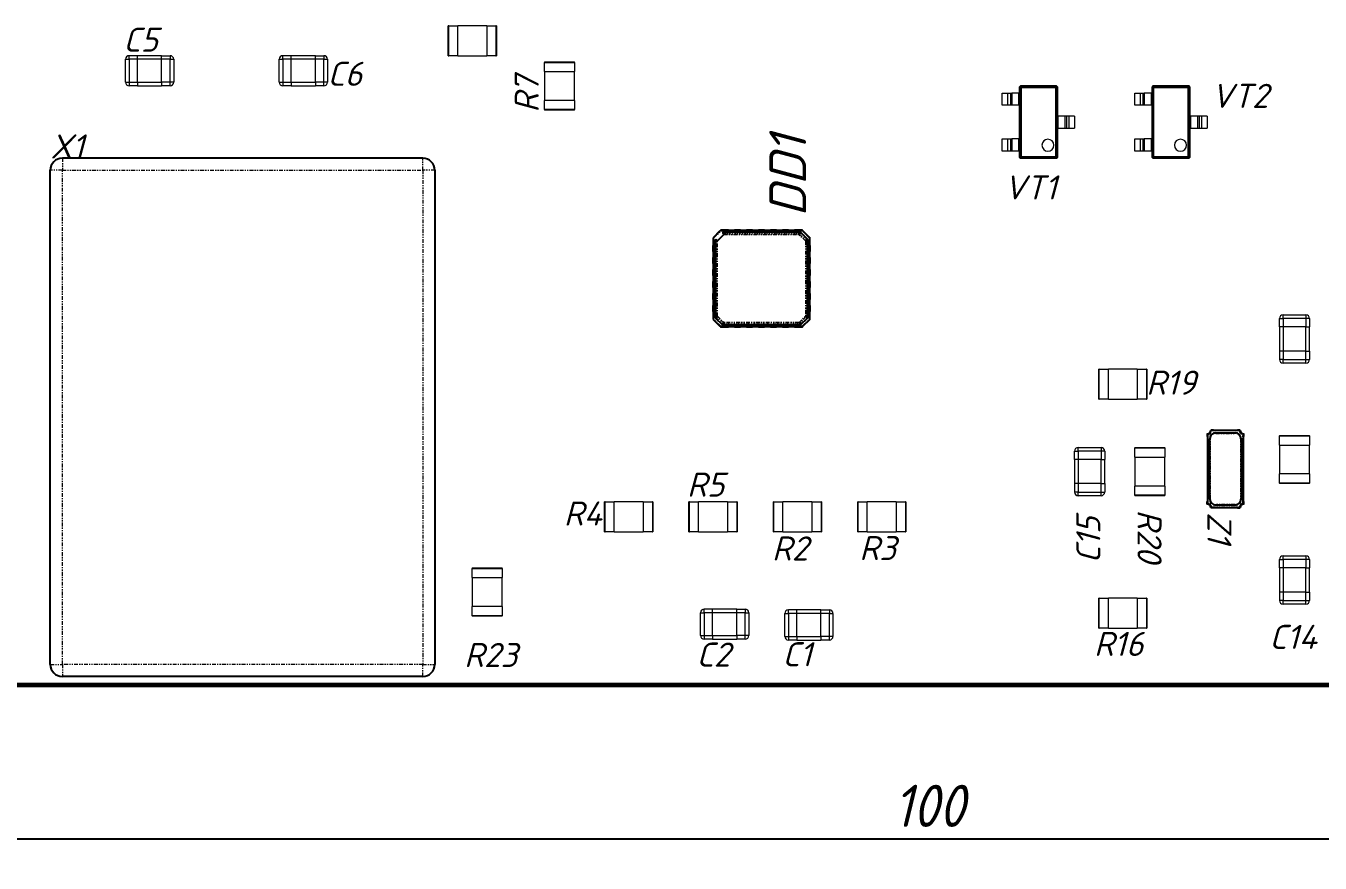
# Model space of a CAD drawing. Header units: millimetres. Extents: x 143 to 740, y 82 to 502.
# Drawn here: x 237.5 to 344.9, y 287.6 to 357 of the extents above; entities that cross this region are included whole.
import ezdxf

# ---------------------------------------------------------------- set-up
doc = ezdxf.new("R2010")
doc.units = ezdxf.units.MM
doc.header["$LTSCALE"] = 0.5
doc.linetypes.add('PHANTOM', pattern=[1.27, 0.635, -0.127, 0.127, -0.127, 0.127, -0.127])
doc.layers.get('0').update_dxf_attribs({"lineweight": 60})
doc.layers.get('Defpoints').update_dxf_attribs({"color": 5})
doc.styles.get("Standard").update_dxf_attribs({"font": 'isocpeui.ttf', "width": 0.9})
doc.dimstyles.new('Standart', dxfattribs={"dimtxt": 5, "dimasz": 5, "dimexe": 2, "dimexo": 0, "dimgap": 1, "dimtad": 1, "dimtoh": 1, "dimdec": 0, "dimtxsty": 'Standard', "dimcen": 2.5, "dimadec": 0, "dimazin": 0, "dimtfac": 1, "dimtdec": 0, "dimtmove": 0, "dimatfit": 3, "dimldrblk": 'DOTSMALL', "dimfxl": 1, "dimarcsym": 0})

# ---------------------------------------------------------------- blocks, each defined once
blk = doc.blocks.new('*D37')
at = {"color": 0, "lineweight": -2, "transparency": 16777216}
for p, q in [((206.6, 302.33), (206.6, 287.56)), ((406.6, 302.33), (406.6, 287.56)), ((211.6, 289.56), (401.6, 289.56))]:
    blk.add_line(p, q, dxfattribs=at)
at = {"color": 0, "lineweight": -3, "transparency": 16777216}
for points in [[(211.6, 290.39), (211.6, 288.72), (206.6, 289.56)], [(401.6, 290.39), (401.6, 288.72), (406.6, 289.56)]]:
    blk.add_solid(points, dxfattribs=at)
at = {"layer": 'Defpoints', "color": 0, "lineweight": -3, "transparency": 16777216}
for p in [(206.6, 302.33), (406.6, 302.33), (406.6, 289.56)]:
    blk.add_point(p, dxfattribs=at)
at = {"color": 0, "lineweight": -3, "transparency": 16777216, "insert": (312.45, 292.31), "char_height": 5, "attachment_point": 5}
blk.add_mtext('{\\H0.7x;100}', dxfattribs=at)
blk = doc.blocks.new('_DotSmall')
at = {"color": 0, "linetype": 'ByBlock', "const_width": 0.5}
blk.add_lwpolyline([(-0.0625, 0, 1), (0.0625, 0, 1)], format="xyb", close=True, dxfattribs=at)

msp = doc.modelspace()

# ---------------------------------------------------------------- linework, layer by layer
at = {"color": 7, "linetype": 'Continuous', "lineweight": 15}
for p, q in [((272.53, 354.54), (272.53, 357.04)), ((272.57, 357.04), (272.53, 357.04)), ((272.57, 354.54), (272.57, 357.04)), ((272.57, 357.04), (273.33, 357.04)), ((273.33, 354.54), (273.33, 357.04)), ((275.73, 357.04), (273.33, 357.04)), ((275.73, 357.04), (276.49, 357.04)), ((275.73, 357.04), (275.73, 354.54)), ((276.49, 357.04), (276.49, 354.54)), ((276.53, 357.04), (276.49, 357.04)), ((276.53, 357.04), (276.53, 354.54)), ((246.05, 354.26), (246.05, 354.56)), ((246.75, 354.56), (246.05, 354.56)), ((246.75, 354.26), (246.75, 354.56)), ((248.75, 354.56), (246.75, 354.56)), ((248.75, 354.56), (249.45, 354.56)), ((248.75, 354.26), (248.75, 354.56)), ((249.45, 354.56), (249.45, 354.26)), ((258.81, 354.26), (258.81, 354.56)), ((259.51, 354.56), (258.81, 354.56)), ((259.51, 354.26), (259.51, 354.56)), ((261.51, 354.56), (259.51, 354.56)), ((261.51, 354.56), (262.21, 354.56)), ((261.51, 354.26), (261.51, 354.56)), ((262.21, 354.56), (262.21, 354.26)), ((272.53, 354.54), (272.57, 354.54)), ((273.33, 354.54), (272.57, 354.54)), ((273.33, 354.54), (275.73, 354.54)), ((276.49, 354.54), (275.73, 354.54)), ((276.49, 354.54), (276.53, 354.54)), ((245.75, 354.26), (246.05, 354.26)), ((245.75, 352.36), (245.75, 354.26)), ((246.05, 354.26), (246.05, 352.36)), ((246.75, 354.26), (246.05, 354.26)), ((246.75, 352.36), (246.75, 354.26)), ((248.75, 354.26), (246.75, 354.26)), ((248.75, 352.36), (248.75, 354.26)), ((249.45, 354.26), (248.75, 354.26)), ((249.45, 354.26), (249.75, 354.26)), ((249.45, 352.36), (249.45, 354.26)), ((249.75, 354.26), (249.75, 352.36)), ((258.51, 354.26), (258.81, 354.26)), ((258.51, 352.36), (258.51, 354.26)), ((258.81, 354.26), (258.81, 352.36)), ((259.51, 354.26), (258.81, 354.26)), ((259.51, 352.36), (259.51, 354.26)), ((261.51, 354.26), (259.51, 354.26)), ((261.51, 352.36), (261.51, 354.26)), ((262.21, 354.26), (261.51, 354.26)), ((262.21, 354.26), (262.51, 354.26)), ((262.21, 352.36), (262.21, 354.26)), ((262.51, 354.26), (262.51, 352.36)), ((280.51, 354.05), (283.01, 354.05)), ((280.51, 354.05), (280.51, 354.01)), ((280.51, 354.01), (283.01, 354.01)), ((280.51, 353.25), (280.51, 354.01)), ((283.01, 354.01), (283.01, 354.05)), ((283.01, 354.01), (283.01, 353.25)), ((245.75, 352.36), (246.05, 352.36)), ((246.05, 352.36), (246.75, 352.36)), ((246.05, 352.36), (246.05, 352.06)), ((246.75, 352.36), (248.75, 352.36)), ((246.75, 352.36), (246.75, 352.06)), ((249.45, 352.36), (248.75, 352.36)), ((248.75, 352.36), (248.75, 352.06)), ((249.45, 352.06), (249.45, 352.36)), ((249.75, 352.36), (249.45, 352.36)), ((258.51, 352.36), (258.81, 352.36)), ((258.81, 352.36), (259.51, 352.36)), ((258.81, 352.36), (258.81, 352.06)), ((259.51, 352.36), (261.51, 352.36)), ((259.51, 352.36), (259.51, 352.06)), ((262.21, 352.36), (261.51, 352.36)), ((261.51, 352.36), (261.51, 352.06)), ((262.21, 352.06), (262.21, 352.36)), ((262.51, 352.36), (262.21, 352.36)), ((280.51, 353.25), (283.01, 353.25)), ((280.51, 353.25), (280.51, 350.85)), ((283.01, 350.85), (283.01, 353.25)), ((246.75, 352.06), (246.05, 352.06)), ((246.75, 352.06), (248.75, 352.06)), ((249.45, 352.06), (248.75, 352.06)), ((259.51, 352.06), (258.81, 352.06)), ((259.51, 352.06), (261.51, 352.06)), ((262.21, 352.06), (261.51, 352.06)), ((318.51, 350.45), (318.51, 351.45)), ((318.51, 351.45), (318.98, 351.45)), ((318.98, 350.45), (318.98, 351.45)), ((318.98, 351.45), (319.18, 351.45)), ((319.18, 351.45), (319.18, 350.45)), ((319.18, 351.45), (319.29, 351.45)), ((319.29, 351.45), (319.29, 350.45)), ((319.88, 351.45), (319.29, 351.45)), ((319.88, 350.45), (319.88, 351.45)), ((319.88, 351.45), (319.91, 351.45)), ((320.01, 352.05), (319.91, 351.95)), ((319.97, 351.89), (319.91, 351.95)), ((319.91, 351.95), (319.91, 351.45)), ((319.91, 351.45), (319.91, 350.45)), ((319.97, 351.89), (319.97, 346.21)), ((320.07, 351.89), (319.97, 351.89)), ((320.01, 352.05), (320.07, 351.98)), ((323.01, 352.05), (320.01, 352.05)), ((322.94, 351.98), (320.07, 351.98)), ((320.07, 351.98), (320.07, 351.89)), ((322.94, 351.89), (320.07, 351.89)), ((320.07, 351.89), (320.07, 346.21)), ((322.94, 351.98), (323.01, 352.05)), ((322.94, 351.89), (322.94, 351.98)), ((322.94, 346.21), (322.94, 351.89)), ((323.04, 351.89), (322.94, 351.89)), ((323.11, 351.95), (323.01, 352.05)), ((323.11, 351.95), (323.04, 351.89)), ((323.04, 346.21), (323.04, 351.89)), ((323.11, 351.45), (323.11, 351.95)), ((323.11, 350.45), (323.11, 351.45)), ((329.51, 350.45), (329.51, 351.45)), ((329.51, 351.45), (329.98, 351.45)), ((329.98, 350.45), (329.98, 351.45)), ((329.98, 351.45), (330.18, 351.45)), ((330.18, 351.45), (330.18, 350.45)), ((330.18, 351.45), (330.29, 351.45)), ((330.29, 351.45), (330.29, 350.45)), ((330.88, 351.45), (330.29, 351.45)), ((330.88, 350.45), (330.88, 351.45)), ((330.88, 351.45), (330.91, 351.45)), ((331.01, 352.05), (330.91, 351.95)), ((330.97, 351.89), (330.91, 351.95)), ((330.91, 351.95), (330.91, 351.45)), ((330.91, 351.45), (330.91, 350.45)), ((330.97, 351.89), (330.97, 346.21)), ((331.07, 351.89), (330.97, 351.89)), ((331.01, 352.05), (331.07, 351.98)), ((334.01, 352.05), (331.01, 352.05)), ((333.94, 351.98), (331.07, 351.98)), ((331.07, 351.98), (331.07, 351.89)), ((333.94, 351.89), (331.07, 351.89)), ((331.07, 351.89), (331.07, 346.21)), ((333.94, 351.98), (334.01, 352.05)), ((333.94, 351.89), (333.94, 351.98)), ((333.94, 346.21), (333.94, 351.89)), ((334.04, 351.89), (333.94, 351.89)), ((334.11, 351.95), (334.01, 352.05)), ((334.11, 351.95), (334.04, 351.89)), ((334.04, 346.21), (334.04, 351.89)), ((334.11, 351.45), (334.11, 351.95)), ((334.11, 350.45), (334.11, 351.45)), ((283.01, 350.85), (280.51, 350.85)), ((280.51, 350.09), (280.51, 350.85)), ((283.01, 350.85), (283.01, 350.09)), ((318.98, 350.45), (318.51, 350.45)), ((319.18, 350.45), (318.98, 350.45)), ((319.29, 350.45), (319.18, 350.45)), ((319.88, 350.45), (319.29, 350.45)), ((319.91, 350.45), (319.88, 350.45)), ((319.91, 350.45), (319.91, 347.65)), ((323.11, 349.55), (323.11, 350.45)), ((329.98, 350.45), (329.51, 350.45)), ((330.18, 350.45), (329.98, 350.45)), ((330.29, 350.45), (330.18, 350.45)), ((330.88, 350.45), (330.29, 350.45)), ((330.91, 350.45), (330.88, 350.45)), ((330.91, 350.45), (330.91, 347.65)), ((334.11, 349.55), (334.11, 350.45)), ((283.01, 350.09), (280.51, 350.09)), ((280.51, 350.09), (280.51, 350.05)), ((283.01, 350.05), (280.51, 350.05)), ((283.01, 350.05), (283.01, 350.09)), ((323.11, 348.55), (323.11, 349.55)), ((323.11, 349.55), (323.13, 349.55)), ((323.13, 349.55), (323.13, 348.55)), ((323.73, 349.55), (323.13, 349.55)), ((323.73, 348.55), (323.73, 349.55)), ((323.84, 349.55), (323.73, 349.55)), ((323.84, 349.55), (323.84, 348.55)), ((324.04, 349.55), (323.84, 349.55)), ((324.04, 349.55), (324.04, 348.55)), ((324.51, 349.55), (324.04, 349.55)), ((324.51, 349.55), (324.51, 348.55)), ((334.11, 348.55), (334.11, 349.55)), ((334.11, 349.55), (334.13, 349.55)), ((334.13, 349.55), (334.13, 348.55)), ((334.73, 349.55), (334.13, 349.55)), ((334.73, 348.55), (334.73, 349.55)), ((334.84, 349.55), (334.73, 349.55)), ((334.84, 349.55), (334.84, 348.55)), ((335.04, 349.55), (334.84, 349.55)), ((335.04, 349.55), (335.04, 348.55)), ((335.51, 349.55), (335.04, 349.55)), ((335.51, 349.55), (335.51, 348.55)), ((323.11, 347.65), (323.11, 348.55)), ((323.13, 348.55), (323.11, 348.55)), ((323.13, 348.55), (323.73, 348.55)), ((323.73, 348.55), (323.84, 348.55)), ((323.84, 348.55), (324.04, 348.55)), ((324.04, 348.55), (324.51, 348.55)), ((334.11, 347.65), (334.11, 348.55)), ((334.13, 348.55), (334.11, 348.55)), ((334.13, 348.55), (334.73, 348.55)), ((334.73, 348.55), (334.84, 348.55)), ((334.84, 348.55), (335.04, 348.55)), ((335.04, 348.55), (335.51, 348.55)), ((318.51, 346.65), (318.51, 347.65)), ((318.51, 347.65), (318.98, 347.65)), ((318.98, 346.65), (318.98, 347.65)), ((318.98, 347.65), (319.18, 347.65)), ((319.18, 347.65), (319.18, 346.65)), ((319.18, 347.65), (319.29, 347.65)), ((319.29, 347.65), (319.29, 346.65)), ((319.88, 347.65), (319.29, 347.65)), ((319.88, 346.65), (319.88, 347.65)), ((319.88, 347.65), (319.91, 347.65)), ((319.91, 347.65), (319.91, 346.65)), ((323.11, 346.65), (323.11, 347.65)), ((329.51, 346.65), (329.51, 347.65)), ((329.51, 347.65), (329.98, 347.65)), ((329.98, 346.65), (329.98, 347.65)), ((329.98, 347.65), (330.18, 347.65)), ((330.18, 347.65), (330.18, 346.65)), ((330.18, 347.65), (330.29, 347.65)), ((330.29, 347.65), (330.29, 346.65)), ((330.88, 347.65), (330.29, 347.65)), ((330.88, 346.65), (330.88, 347.65)), ((330.88, 347.65), (330.91, 347.65)), ((330.91, 347.65), (330.91, 346.65)), ((334.11, 346.65), (334.11, 347.65)), ((318.98, 346.65), (318.51, 346.65)), ((319.18, 346.65), (318.98, 346.65)), ((319.29, 346.65), (319.18, 346.65)), ((319.88, 346.65), (319.29, 346.65)), ((319.91, 346.65), (319.88, 346.65)), ((319.91, 346.65), (319.91, 346.15)), ((319.91, 346.15), (319.97, 346.21)), ((319.91, 346.15), (320.01, 346.05)), ((319.97, 346.21), (320.07, 346.21)), ((320.07, 346.11), (320.01, 346.05)), ((320.01, 346.05), (323.01, 346.05)), ((320.07, 346.21), (322.94, 346.21)), ((320.07, 346.21), (320.07, 346.11)), ((320.07, 346.11), (322.94, 346.11)), ((322.94, 346.21), (323.04, 346.21)), ((322.94, 346.11), (322.94, 346.21)), ((323.01, 346.05), (322.94, 346.11)), ((323.01, 346.05), (323.11, 346.15)), ((323.04, 346.21), (323.11, 346.15)), ((323.11, 346.15), (323.11, 346.65)), ((329.98, 346.65), (329.51, 346.65)), ((330.18, 346.65), (329.98, 346.65)), ((330.29, 346.65), (330.18, 346.65)), ((330.88, 346.65), (330.29, 346.65)), ((330.91, 346.65), (330.88, 346.65)), ((330.91, 346.65), (330.91, 346.15)), ((330.91, 346.15), (330.97, 346.21)), ((330.91, 346.15), (331.01, 346.05)), ((330.97, 346.21), (331.07, 346.21)), ((331.07, 346.11), (331.01, 346.05)), ((331.01, 346.05), (334.01, 346.05)), ((331.07, 346.21), (333.94, 346.21)), ((331.07, 346.21), (331.07, 346.11)), ((331.07, 346.11), (333.94, 346.11)), ((333.94, 346.21), (334.04, 346.21)), ((333.94, 346.11), (333.94, 346.21)), ((334.01, 346.05), (333.94, 346.11)), ((334.01, 346.05), (334.11, 346.15)), ((334.04, 346.21), (334.11, 346.15)), ((334.11, 346.15), (334.11, 346.65)), ((341.81, 332.75), (341.81, 333.05)), ((341.81, 333.05), (343.71, 333.05)), ((343.71, 333.05), (343.71, 332.75)), ((341.51, 332.75), (341.81, 332.75)), ((341.51, 332.05), (341.51, 332.75)), ((341.51, 332.05), (341.51, 330.05)), ((341.81, 332.05), (341.51, 332.05)), ((341.81, 332.75), (341.81, 332.05)), ((343.71, 332.75), (341.81, 332.75)), ((341.81, 332.05), (341.81, 330.05)), ((343.71, 332.05), (341.81, 332.05)), ((343.71, 332.75), (343.71, 332.05)), ((344.01, 332.75), (343.71, 332.75)), ((343.71, 332.05), (344.01, 332.05)), ((343.71, 330.05), (343.71, 332.05)), ((344.01, 332.75), (344.01, 332.05)), ((344.01, 330.05), (344.01, 332.05)), ((341.81, 330.05), (341.51, 330.05)), ((341.51, 330.05), (341.51, 329.35)), ((343.71, 330.05), (341.81, 330.05)), ((341.81, 330.05), (341.81, 329.35)), ((343.71, 329.35), (343.71, 330.05)), ((343.71, 330.05), (344.01, 330.05)), ((344.01, 330.05), (344.01, 329.35)), ((341.81, 329.35), (341.51, 329.35)), ((341.81, 329.35), (343.71, 329.35)), ((341.81, 329.05), (341.81, 329.35)), ((343.71, 329.05), (341.81, 329.05)), ((343.71, 329.05), (343.71, 329.35)), ((343.71, 329.35), (344.01, 329.35)), ((326.51, 326.05), (326.51, 328.55)), ((326.55, 328.55), (326.51, 328.55)), ((326.55, 326.05), (326.55, 328.55)), ((326.55, 328.55), (327.31, 328.55)), ((327.31, 326.05), (327.31, 328.55)), ((329.71, 328.55), (327.31, 328.55)), ((329.71, 328.55), (330.47, 328.55)), ((329.71, 328.55), (329.71, 326.05)), ((330.47, 328.55), (330.47, 326.05)), ((330.51, 328.55), (330.47, 328.55)), ((330.51, 328.55), (330.51, 326.05)), ((326.51, 326.05), (326.55, 326.05)), ((327.31, 326.05), (326.55, 326.05)), ((327.31, 326.05), (329.71, 326.05)), ((330.47, 326.05), (329.71, 326.05)), ((330.47, 326.05), (330.51, 326.05)), ((341.51, 323.05), (344.01, 323.05)), ((341.51, 323.05), (341.51, 323.01)), ((341.51, 323.01), (344.01, 323.01)), ((341.51, 322.25), (341.51, 323.01)), ((341.51, 322.25), (344.01, 322.25)), ((341.51, 322.25), (341.51, 319.85)), ((344.01, 323.01), (344.01, 323.05)), ((344.01, 323.01), (344.01, 322.25)), ((344.01, 319.85), (344.01, 322.25)), ((324.51, 321.75), (324.81, 321.75)), ((324.51, 321.05), (324.51, 321.75)), ((324.81, 321.75), (324.81, 322.05)), ((324.81, 322.05), (326.71, 322.05)), ((324.81, 321.75), (324.81, 321.05)), ((326.71, 321.75), (324.81, 321.75)), ((326.71, 322.05), (326.71, 321.75)), ((326.71, 321.75), (326.71, 321.05)), ((327.01, 321.75), (326.71, 321.75)), ((327.01, 321.75), (327.01, 321.05)), ((329.51, 322.05), (332.01, 322.05)), ((329.51, 322.05), (329.51, 322.01)), ((329.51, 322.01), (332.01, 322.01)), ((329.51, 321.25), (329.51, 322.01)), ((329.51, 321.25), (332.01, 321.25)), ((329.51, 321.25), (329.51, 318.85)), ((332.01, 322.01), (332.01, 322.05)), ((332.01, 322.01), (332.01, 321.25)), ((332.01, 318.85), (332.01, 321.25)), ((324.51, 321.05), (324.51, 319.05)), ((324.81, 321.05), (324.51, 321.05)), ((324.81, 321.05), (324.81, 319.05)), ((326.71, 321.05), (324.81, 321.05)), ((326.71, 321.05), (327.01, 321.05)), ((326.71, 319.05), (326.71, 321.05)), ((327.01, 319.05), (327.01, 321.05)), ((324.81, 319.05), (324.51, 319.05)), ((324.51, 319.05), (324.51, 318.35)), ((326.71, 319.05), (324.81, 319.05)), ((324.81, 319.05), (324.81, 318.35)), ((326.71, 318.35), (326.71, 319.05)), ((326.71, 319.05), (327.01, 319.05)), ((327.01, 319.05), (327.01, 318.35)), ((344.01, 319.85), (341.51, 319.85)), ((341.51, 319.09), (341.51, 319.85)), ((344.01, 319.09), (341.51, 319.09)), ((341.51, 319.09), (341.51, 319.05)), ((344.01, 319.05), (341.51, 319.05)), ((344.01, 319.85), (344.01, 319.09)), ((344.01, 319.05), (344.01, 319.09)), ((324.81, 318.35), (324.51, 318.35)), ((324.81, 318.35), (326.71, 318.35)), ((324.81, 318.05), (324.81, 318.35)), ((326.71, 318.05), (324.81, 318.05)), ((326.71, 318.05), (326.71, 318.35)), ((326.71, 318.35), (327.01, 318.35)), ((332.01, 318.85), (329.51, 318.85)), ((329.51, 318.09), (329.51, 318.85)), ((332.01, 318.09), (329.51, 318.09)), ((329.51, 318.09), (329.51, 318.05)), ((332.01, 318.05), (329.51, 318.05)), ((332.01, 318.85), (332.01, 318.09)), ((332.01, 318.05), (332.01, 318.09)), ((285.51, 315.05), (285.51, 317.55)), ((285.55, 317.55), (285.51, 317.55)), ((285.55, 315.05), (285.55, 317.55)), ((285.55, 317.55), (286.31, 317.55)), ((286.31, 315.05), (286.31, 317.55)), ((288.71, 317.55), (286.31, 317.55)), ((288.71, 317.55), (289.47, 317.55)), ((288.71, 317.55), (288.71, 315.05)), ((289.47, 317.55), (289.47, 315.05)), ((289.51, 317.55), (289.47, 317.55)), ((289.51, 317.55), (289.51, 315.05)), ((292.51, 315.05), (292.51, 317.55)), ((292.55, 317.55), (292.51, 317.55)), ((292.55, 315.05), (292.55, 317.55)), ((292.55, 317.55), (293.31, 317.55)), ((293.31, 315.05), (293.31, 317.55)), ((295.71, 317.55), (293.31, 317.55)), ((295.71, 317.55), (296.47, 317.55)), ((295.71, 317.55), (295.71, 315.05)), ((296.47, 317.55), (296.47, 315.05)), ((296.51, 317.55), (296.47, 317.55)), ((296.51, 317.55), (296.51, 315.05)), ((299.51, 315.05), (299.51, 317.55)), ((299.55, 317.55), (299.51, 317.55)), ((299.55, 315.05), (299.55, 317.55)), ((299.55, 317.55), (300.31, 317.55)), ((300.31, 315.05), (300.31, 317.55)), ((302.71, 317.55), (300.31, 317.55)), ((302.71, 317.55), (303.47, 317.55)), ((302.71, 317.55), (302.71, 315.05)), ((303.47, 317.55), (303.47, 315.05)), ((303.51, 317.55), (303.47, 317.55)), ((303.51, 317.55), (303.51, 315.05)), ((306.51, 315.05), (306.51, 317.55)), ((306.55, 317.55), (306.51, 317.55)), ((306.55, 315.05), (306.55, 317.55)), ((306.55, 317.55), (307.31, 317.55)), ((307.31, 315.05), (307.31, 317.55)), ((309.71, 317.55), (307.31, 317.55)), ((309.71, 317.55), (310.47, 317.55)), ((309.71, 317.55), (309.71, 315.05)), ((310.47, 317.55), (310.47, 315.05)), ((310.51, 317.55), (310.47, 317.55)), ((310.51, 317.55), (310.51, 315.05)), ((285.51, 315.05), (285.55, 315.05)), ((286.31, 315.05), (285.55, 315.05)), ((286.31, 315.05), (288.71, 315.05)), ((289.47, 315.05), (288.71, 315.05)), ((289.47, 315.05), (289.51, 315.05)), ((292.51, 315.05), (292.55, 315.05)), ((293.31, 315.05), (292.55, 315.05)), ((293.31, 315.05), (295.71, 315.05)), ((296.47, 315.05), (295.71, 315.05)), ((296.47, 315.05), (296.51, 315.05)), ((299.51, 315.05), (299.55, 315.05)), ((300.31, 315.05), (299.55, 315.05)), ((300.31, 315.05), (302.71, 315.05)), ((303.47, 315.05), (302.71, 315.05)), ((303.47, 315.05), (303.51, 315.05)), ((306.51, 315.05), (306.55, 315.05)), ((307.31, 315.05), (306.55, 315.05)), ((307.31, 315.05), (309.71, 315.05)), ((310.47, 315.05), (309.71, 315.05)), ((310.47, 315.05), (310.51, 315.05)), ((341.51, 312.75), (341.81, 312.75)), ((341.51, 312.05), (341.51, 312.75)), ((341.81, 312.75), (341.81, 313.05)), ((341.81, 313.05), (343.71, 313.05)), ((341.81, 312.75), (341.81, 312.05)), ((343.71, 312.75), (341.81, 312.75)), ((343.71, 313.05), (343.71, 312.75)), ((343.71, 312.75), (343.71, 312.05)), ((344.01, 312.75), (343.71, 312.75)), ((344.01, 312.75), (344.01, 312.05)), ((274.51, 312.05), (277.01, 312.05)), ((274.51, 312.05), (274.51, 312.01)), ((274.51, 312.01), (277.01, 312.01)), ((274.51, 311.25), (274.51, 312.01)), ((277.01, 312.01), (277.01, 312.05)), ((277.01, 312.01), (277.01, 311.25)), ((341.51, 312.05), (341.51, 310.05)), ((341.81, 312.05), (341.51, 312.05)), ((341.81, 312.05), (341.81, 310.05)), ((343.71, 312.05), (341.81, 312.05)), ((343.71, 312.05), (344.01, 312.05)), ((343.71, 310.05), (343.71, 312.05)), ((344.01, 310.05), (344.01, 312.05)), ((274.51, 311.25), (277.01, 311.25)), ((274.51, 311.25), (274.51, 308.85)), ((277.01, 308.85), (277.01, 311.25)), ((326.51, 307.05), (326.51, 309.55)), ((326.55, 309.55), (326.51, 309.55)), ((326.55, 307.05), (326.55, 309.55)), ((326.55, 309.55), (327.31, 309.55)), ((327.31, 307.05), (327.31, 309.55)), ((329.71, 309.55), (327.31, 309.55)), ((329.71, 309.55), (330.47, 309.55)), ((329.71, 309.55), (329.71, 307.05)), ((330.47, 309.55), (330.47, 307.05)), ((330.51, 309.55), (330.47, 309.55)), ((330.51, 309.55), (330.51, 307.05)), ((341.81, 310.05), (341.51, 310.05)), ((341.51, 310.05), (341.51, 309.35)), ((341.81, 309.35), (341.51, 309.35)), ((343.71, 310.05), (341.81, 310.05)), ((341.81, 310.05), (341.81, 309.35)), ((341.81, 309.35), (343.71, 309.35)), ((341.81, 309.05), (341.81, 309.35)), ((343.71, 309.35), (343.71, 310.05)), ((343.71, 310.05), (344.01, 310.05)), ((343.71, 309.05), (343.71, 309.35)), ((343.71, 309.35), (344.01, 309.35)), ((344.01, 310.05), (344.01, 309.35)), ((277.01, 308.85), (274.51, 308.85)), ((274.51, 308.09), (274.51, 308.85)), ((277.01, 308.85), (277.01, 308.09)), ((293.47, 308.34), (293.77, 308.34)), ((293.47, 306.44), (293.47, 308.34)), ((293.77, 308.34), (293.77, 308.64)), ((294.47, 308.64), (293.77, 308.64)), ((293.77, 308.34), (293.77, 306.44)), ((294.47, 308.34), (293.77, 308.34)), ((294.47, 308.34), (294.47, 308.64)), ((296.47, 308.64), (294.47, 308.64)), ((294.47, 306.44), (294.47, 308.34)), ((296.47, 308.34), (294.47, 308.34)), ((296.47, 308.64), (297.17, 308.64)), ((296.47, 308.34), (296.47, 308.64)), ((296.47, 306.44), (296.47, 308.34)), ((297.17, 308.34), (296.47, 308.34)), ((297.17, 308.64), (297.17, 308.34)), ((297.17, 308.34), (297.47, 308.34)), ((297.17, 306.44), (297.17, 308.34)), ((297.47, 308.34), (297.47, 306.44)), ((300.46, 308.27), (300.76, 308.27)), ((300.46, 306.37), (300.46, 308.27)), ((300.76, 308.27), (300.76, 308.57)), ((301.46, 308.57), (300.76, 308.57)), ((300.76, 308.27), (300.76, 306.37)), ((301.46, 308.27), (300.76, 308.27)), ((301.46, 308.27), (301.46, 308.57)), ((303.46, 308.57), (301.46, 308.57)), ((301.46, 306.37), (301.46, 308.27)), ((303.46, 308.27), (301.46, 308.27)), ((303.46, 308.57), (304.16, 308.57)), ((303.46, 308.27), (303.46, 308.57)), ((303.46, 306.37), (303.46, 308.27)), ((304.16, 308.27), (303.46, 308.27)), ((304.16, 308.57), (304.16, 308.27)), ((304.16, 308.27), (304.46, 308.27)), ((304.16, 306.37), (304.16, 308.27)), ((304.46, 308.27), (304.46, 306.37)), ((343.71, 309.05), (341.81, 309.05)), ((277.01, 308.09), (274.51, 308.09)), ((274.51, 308.09), (274.51, 308.05)), ((277.01, 308.05), (274.51, 308.05)), ((277.01, 308.05), (277.01, 308.09)), ((293.47, 306.44), (293.77, 306.44)), ((293.77, 306.44), (294.47, 306.44)), ((293.77, 306.44), (293.77, 306.14)), ((294.47, 306.14), (293.77, 306.14)), ((294.47, 306.44), (296.47, 306.44)), ((294.47, 306.44), (294.47, 306.14)), ((294.47, 306.14), (296.47, 306.14)), ((297.17, 306.44), (296.47, 306.44)), ((296.47, 306.44), (296.47, 306.14)), ((297.17, 306.14), (296.47, 306.14)), ((297.17, 306.14), (297.17, 306.44)), ((297.47, 306.44), (297.17, 306.44)), ((300.46, 306.37), (300.76, 306.37)), ((300.76, 306.37), (301.46, 306.37)), ((300.76, 306.37), (300.76, 306.07)), ((301.46, 306.37), (303.46, 306.37)), ((301.46, 306.37), (301.46, 306.07)), ((304.16, 306.37), (303.46, 306.37)), ((303.46, 306.37), (303.46, 306.07)), ((304.16, 306.07), (304.16, 306.37)), ((304.46, 306.37), (304.16, 306.37)), ((326.51, 307.05), (326.55, 307.05)), ((327.31, 307.05), (326.55, 307.05)), ((327.31, 307.05), (329.71, 307.05)), ((330.47, 307.05), (329.71, 307.05)), ((330.47, 307.05), (330.51, 307.05)), ((301.46, 306.07), (300.76, 306.07)), ((301.46, 306.07), (303.46, 306.07)), ((304.16, 306.07), (303.46, 306.07))]:
    msp.add_line(p, q, dxfattribs=at)
at = {"color": 7, "linetype": 'Continuous', "lineweight": 25}
for p, q in [((270.42, 346.06), (240.51, 346.06)), ((239.51, 304.05), (239.51, 345.06)), ((271.43, 345.06), (271.43, 304.05)), ((294.53, 339.45), (294.53, 338.82)), ((294.54, 339.48), (295.11, 340.05)), ((294.87, 339.19), (295.4, 339.72)), ((295.78, 340.07), (295.15, 340.07)), ((295.36, 339.91), (295.32, 339.87)), ((295.44, 339.77), (295.32, 339.87)), ((301.73, 339.91), (295.36, 339.91)), ((295.38, 339.77), (295.37, 339.76)), ((295.4, 339.77), (295.38, 339.77)), ((295.44, 339.77), (295.4, 339.77)), ((295.4, 339.72), (295.4, 339.75)), ((295.4, 339.75), (295.43, 339.75)), ((295.78, 340.09), (296.28, 340.09)), ((295.78, 340.02), (295.78, 340.09)), ((295.78, 340.02), (296.28, 340.02)), ((296.28, 340.09), (296.28, 340.02)), ((296.78, 340.07), (296.28, 340.07)), ((296.78, 340.09), (297.28, 340.09)), ((296.78, 340.02), (296.78, 340.09)), ((296.78, 340.02), (297.28, 340.02)), ((297.28, 340.09), (297.28, 340.02)), ((297.78, 340.07), (297.28, 340.07)), ((297.78, 340.02), (297.78, 340.09)), ((297.78, 340.09), (298.28, 340.09)), ((297.78, 340.02), (298.28, 340.02)), ((298.28, 340.09), (298.28, 340.02)), ((298.78, 340.07), (298.28, 340.07)), ((298.78, 340.02), (298.78, 340.09)), ((298.78, 340.09), (299.28, 340.09)), ((298.78, 340.02), (299.28, 340.02)), ((299.28, 340.09), (299.28, 340.02)), ((299.78, 340.07), (299.28, 340.07)), ((299.78, 340.09), (300.28, 340.09)), ((299.78, 340.02), (299.78, 340.09)), ((299.78, 340.02), (300.28, 340.02)), ((300.28, 340.09), (300.28, 340.02)), ((300.78, 340.07), (300.28, 340.07)), ((300.78, 340.02), (300.78, 340.09)), ((300.78, 340.09), (301.28, 340.09)), ((300.78, 340.02), (301.28, 340.02)), ((301.28, 340.09), (301.28, 340.02)), ((301.91, 340.07), (301.28, 340.07)), ((302.35, 339.35), (301.8, 339.89)), ((301.94, 340.05), (302.51, 339.48)), ((302.53, 338.82), (302.53, 339.45)), ((294.51, 338.82), (294.58, 338.82)), ((294.51, 338.32), (294.51, 338.82)), ((294.58, 338.32), (294.51, 338.32)), ((294.53, 338.32), (294.53, 337.82)), ((294.58, 338.32), (294.58, 338.82)), ((294.75, 339.3), (294.68, 339.23)), ((294.68, 339.23), (294.68, 339.27)), ((294.68, 339.23), (294.68, 332.86)), ((294.71, 339.27), (294.71, 339.26)), ((294.73, 339.27), (294.73, 339.29)), ((294.73, 339.27), (294.82, 339.15)), ((294.82, 339.19), (294.87, 339.19)), ((294.87, 339.19), (294.82, 339.19)), ((302.37, 332.86), (302.37, 339.27)), ((302.48, 338.82), (302.48, 338.32)), ((302.48, 338.82), (302.55, 338.82)), ((302.55, 338.32), (302.48, 338.32)), ((302.53, 337.82), (302.53, 338.32)), ((302.55, 338.82), (302.55, 338.32)), ((294.51, 337.82), (294.58, 337.82)), ((294.51, 337.32), (294.51, 337.82)), ((294.58, 337.32), (294.51, 337.32)), ((294.53, 337.32), (294.53, 336.82)), ((294.58, 337.32), (294.58, 337.82)), ((302.48, 337.82), (302.48, 337.32)), ((302.48, 337.82), (302.55, 337.82)), ((302.55, 337.32), (302.48, 337.32)), ((302.53, 336.82), (302.53, 337.32)), ((302.55, 337.82), (302.55, 337.32)), ((294.51, 336.82), (294.58, 336.82)), ((294.51, 336.32), (294.51, 336.82)), ((294.58, 336.32), (294.51, 336.32)), ((294.53, 336.32), (294.53, 335.82)), ((294.58, 336.32), (294.58, 336.82)), ((302.48, 336.82), (302.48, 336.32)), ((302.48, 336.82), (302.55, 336.82)), ((302.55, 336.32), (302.48, 336.32)), ((302.53, 335.82), (302.53, 336.32)), ((302.55, 336.82), (302.55, 336.32)), ((294.51, 335.82), (294.58, 335.82)), ((294.51, 335.32), (294.51, 335.82)), ((294.58, 335.32), (294.51, 335.32)), ((294.53, 335.32), (294.53, 334.82)), ((294.58, 335.32), (294.58, 335.82)), ((302.48, 335.82), (302.48, 335.32)), ((302.48, 335.82), (302.55, 335.82)), ((302.55, 335.32), (302.48, 335.32)), ((302.53, 334.82), (302.53, 335.32)), ((302.55, 335.82), (302.55, 335.32)), ((294.51, 334.82), (294.58, 334.82)), ((294.51, 334.32), (294.51, 334.82)), ((294.58, 334.32), (294.51, 334.32)), ((294.53, 334.32), (294.53, 333.82)), ((294.58, 334.32), (294.58, 334.82)), ((302.48, 334.82), (302.48, 334.32)), ((302.48, 334.82), (302.55, 334.82)), ((302.55, 334.32), (302.48, 334.32)), ((302.53, 333.82), (302.53, 334.32)), ((302.55, 334.82), (302.55, 334.32)), ((294.51, 333.82), (294.58, 333.82)), ((294.51, 333.32), (294.51, 333.82)), ((294.58, 333.32), (294.51, 333.32)), ((294.53, 333.32), (294.53, 332.69)), ((294.58, 333.32), (294.58, 333.82)), ((302.48, 333.82), (302.48, 333.32)), ((302.48, 333.82), (302.55, 333.82)), ((302.55, 333.32), (302.48, 333.32)), ((302.53, 332.69), (302.53, 333.32)), ((302.55, 333.82), (302.55, 333.32)), ((295.11, 332.08), (294.54, 332.65)), ((294.71, 332.86), (294.68, 332.86)), ((294.73, 332.86), (294.71, 332.86)), ((294.71, 332.79), (294.73, 332.81)), ((294.71, 332.79), (295.25, 332.25)), ((294.73, 332.81), (294.74, 332.83)), ((295.15, 332.07), (295.78, 332.07)), ((295.28, 332.28), (295.27, 332.27)), ((295.32, 332.22), (301.73, 332.22)), ((295.78, 332.05), (295.78, 332.12)), ((296.28, 332.12), (295.78, 332.12)), ((296.28, 332.05), (295.78, 332.05)), ((296.28, 332.12), (296.28, 332.05)), ((296.28, 332.07), (296.78, 332.07)), ((296.78, 332.05), (296.78, 332.12)), ((297.28, 332.12), (296.78, 332.12)), ((297.28, 332.05), (296.78, 332.05)), ((297.28, 332.12), (297.28, 332.05)), ((297.28, 332.07), (297.78, 332.07)), ((297.78, 332.05), (297.78, 332.12)), ((298.28, 332.12), (297.78, 332.12)), ((298.28, 332.05), (297.78, 332.05)), ((298.28, 332.12), (298.28, 332.05)), ((298.28, 332.07), (298.78, 332.07)), ((298.78, 332.05), (298.78, 332.12)), ((299.28, 332.12), (298.78, 332.12)), ((299.28, 332.05), (298.78, 332.05)), ((299.28, 332.12), (299.28, 332.05)), ((299.28, 332.07), (299.78, 332.07)), ((299.78, 332.05), (299.78, 332.12)), ((300.28, 332.12), (299.78, 332.12)), ((300.28, 332.05), (299.78, 332.05)), ((300.28, 332.12), (300.28, 332.05)), ((300.28, 332.07), (300.78, 332.07)), ((300.78, 332.05), (300.78, 332.12)), ((301.28, 332.12), (300.78, 332.12)), ((301.28, 332.05), (300.78, 332.05)), ((301.28, 332.12), (301.28, 332.05)), ((301.28, 332.07), (301.91, 332.07)), ((301.8, 332.25), (302.35, 332.79)), ((302.51, 332.65), (301.94, 332.08)), ((336.03, 323.49), (335.81, 323.49)), ((338.18, 323.47), (335.87, 323.47)), ((336.03, 323.47), (336.03, 323.49)), ((338.03, 323.49), (338.03, 323.47)), ((338.25, 323.49), (338.03, 323.49)), ((335.51, 323.19), (335.51, 322.97)), ((335.51, 322.97), (335.53, 322.97)), ((335.53, 323.12), (335.53, 317.41)), ((335.73, 317.77), (335.73, 322.77)), ((336.23, 323.27), (337.83, 323.27)), ((338.33, 322.77), (338.33, 317.77)), ((338.53, 317.41), (338.53, 323.12)), ((338.53, 322.97), (338.55, 322.97)), ((338.55, 322.97), (338.55, 323.19)), ((335.51, 317.35), (335.51, 317.57)), ((335.51, 317.57), (335.53, 317.57)), ((336.03, 317.05), (335.81, 317.05)), ((335.87, 317.07), (338.18, 317.07)), ((336.03, 317.07), (336.03, 317.05)), ((337.83, 317.27), (336.23, 317.27)), ((338.03, 317.07), (338.03, 317.05)), ((338.03, 317.05), (338.25, 317.05)), ((338.55, 317.57), (338.53, 317.57)), ((338.55, 317.35), (338.55, 317.57)), ((270.42, 303.05), (240.51, 303.05))]:
    msp.add_line(p, q, dxfattribs=at)
at = {"color": 8, "linetype": 'PHANTOM', "lineweight": 18}
for p, q in [((240.51, 346.06), (240.51, 345.06)), ((270.42, 345.06), (270.42, 346.06)), ((240.51, 345.06), (239.51, 345.06)), ((240.51, 345.06), (270.42, 345.06)), ((240.51, 304.05), (240.51, 345.06)), ((271.43, 345.06), (270.42, 345.06)), ((270.42, 345.06), (270.42, 304.05)), ((294.53, 339.45), (294.58, 339.45)), ((294.58, 339.45), (294.54, 339.48)), ((294.58, 339.45), (295.15, 340.02)), ((294.58, 332.69), (294.58, 339.45)), ((295.11, 340.05), (295.15, 340.02)), ((295.15, 340.02), (295.15, 340.07)), ((295.15, 340.02), (301.91, 340.02)), ((295.28, 339.85), (295.37, 339.76)), ((301.73, 339.87), (295.32, 339.87)), ((295.4, 339.75), (295.4, 339.77)), ((295.4, 339.72), (301.65, 339.72)), ((295.44, 339.77), (301.65, 339.77)), ((301.73, 339.87), (301.65, 339.77)), ((301.65, 339.77), (301.65, 339.72)), ((301.65, 339.72), (301.69, 339.76)), ((302.18, 339.19), (301.65, 339.72)), ((301.69, 339.76), (301.77, 339.85)), ((301.69, 339.76), (302.21, 339.23)), ((301.73, 339.91), (301.73, 339.88)), ((301.73, 339.88), (301.73, 339.87)), ((301.73, 339.87), (301.75, 339.86)), ((301.75, 339.86), (301.77, 339.85)), ((301.77, 339.85), (301.78, 339.86)), ((302.31, 339.31), (301.77, 339.85)), ((301.78, 339.86), (301.8, 339.89)), ((301.91, 340.07), (301.91, 340.02)), ((301.91, 340.02), (301.94, 340.05)), ((302.48, 339.45), (301.91, 340.02)), ((302.51, 339.48), (302.48, 339.45)), ((302.48, 339.45), (302.48, 332.69)), ((302.48, 339.45), (302.53, 339.45)), ((294.68, 339.27), (294.71, 339.27)), ((294.73, 339.27), (294.73, 332.86)), ((294.84, 339.23), (294.74, 339.31)), ((294.82, 332.94), (294.82, 339.15)), ((294.87, 332.94), (294.87, 339.19)), ((302.21, 339.23), (302.18, 339.19)), ((302.18, 339.19), (302.18, 332.94)), ((302.23, 339.19), (302.18, 339.19)), ((302.31, 339.31), (302.21, 339.23)), ((302.32, 339.27), (302.23, 339.19)), ((302.23, 339.19), (302.23, 332.94)), ((302.32, 339.32), (302.31, 339.31)), ((302.31, 339.31), (302.32, 339.29)), ((302.35, 339.35), (302.32, 339.32)), ((302.32, 339.29), (302.32, 339.27)), ((302.32, 332.86), (302.32, 339.27)), ((302.32, 339.27), (302.34, 339.27)), ((302.34, 339.27), (302.37, 339.27)), ((294.58, 332.69), (294.53, 332.69)), ((294.54, 332.65), (294.58, 332.69)), ((295.15, 332.12), (294.58, 332.69)), ((294.73, 332.86), (294.82, 332.94)), ((294.73, 332.84), (294.73, 332.86)), ((294.74, 332.83), (294.73, 332.84)), ((294.74, 332.83), (294.84, 332.91)), ((294.74, 332.83), (295.28, 332.28)), ((294.82, 332.94), (294.87, 332.94)), ((294.84, 332.91), (294.87, 332.94)), ((295.37, 332.38), (294.84, 332.91)), ((294.87, 332.94), (295.4, 332.41)), ((295.15, 332.12), (295.11, 332.08)), ((295.15, 332.07), (295.15, 332.12)), ((301.91, 332.12), (295.15, 332.12)), ((295.27, 332.27), (295.25, 332.25)), ((295.37, 332.38), (295.28, 332.28)), ((295.3, 332.27), (295.28, 332.28)), ((295.32, 332.27), (295.3, 332.27)), ((295.32, 332.27), (295.4, 332.37)), ((295.32, 332.27), (301.73, 332.27)), ((295.32, 332.25), (295.32, 332.27)), ((295.32, 332.22), (295.32, 332.25)), ((295.4, 332.41), (295.37, 332.38)), ((295.4, 332.37), (295.4, 332.41)), ((301.65, 332.41), (295.4, 332.41)), ((301.65, 332.37), (295.4, 332.37)), ((301.65, 332.41), (302.18, 332.94)), ((301.65, 332.37), (301.65, 332.41)), ((301.69, 332.38), (301.65, 332.41)), ((301.73, 332.27), (301.65, 332.37)), ((302.21, 332.91), (301.69, 332.38)), ((301.77, 332.28), (301.69, 332.38)), ((301.75, 332.27), (301.73, 332.27)), ((301.73, 332.27), (301.73, 332.25)), ((301.73, 332.25), (301.73, 332.22)), ((301.77, 332.28), (301.75, 332.27)), ((301.77, 332.28), (302.31, 332.83)), ((301.78, 332.27), (301.77, 332.28)), ((301.8, 332.25), (301.78, 332.27)), ((301.91, 332.12), (302.48, 332.69)), ((301.91, 332.12), (301.91, 332.07)), ((301.94, 332.08), (301.91, 332.12)), ((302.23, 332.94), (302.18, 332.94)), ((302.18, 332.94), (302.21, 332.91)), ((302.21, 332.91), (302.31, 332.83)), ((302.32, 332.86), (302.23, 332.94)), ((302.32, 332.84), (302.31, 332.83)), ((302.31, 332.83), (302.32, 332.81)), ((302.32, 332.86), (302.32, 332.84)), ((302.34, 332.86), (302.32, 332.86)), ((302.32, 332.81), (302.35, 332.79)), ((302.37, 332.86), (302.34, 332.86)), ((302.48, 332.69), (302.51, 332.69)), ((302.48, 332.69), (302.51, 332.65)), ((302.53, 332.69), (302.51, 332.69)), ((335.87, 323.42), (335.82, 323.42)), ((335.87, 323.47), (335.87, 323.42)), ((338.18, 323.42), (335.87, 323.42)), ((338.18, 323.42), (338.18, 323.47)), ((338.23, 323.42), (338.18, 323.42)), ((335.58, 323.12), (335.53, 323.12)), ((335.57, 323.17), (335.58, 323.12)), ((335.58, 323.12), (335.58, 317.41)), ((335.78, 322.77), (335.73, 322.77)), ((335.78, 317.77), (335.78, 322.77)), ((336.23, 323.22), (336.23, 323.27)), ((336.23, 323.22), (337.83, 323.22)), ((337.83, 323.27), (337.83, 323.22)), ((338.28, 322.77), (338.28, 317.77)), ((338.28, 322.77), (338.33, 322.77)), ((338.48, 323.12), (338.48, 323.17)), ((338.48, 317.41), (338.48, 323.12)), ((338.53, 323.12), (338.48, 323.12)), ((335.53, 317.41), (335.58, 317.41)), ((335.58, 317.41), (335.57, 317.36)), ((335.78, 317.77), (335.73, 317.77)), ((335.82, 317.11), (335.87, 317.12)), ((335.87, 317.12), (338.18, 317.12)), ((335.87, 317.12), (335.87, 317.07)), ((337.83, 317.32), (336.23, 317.32)), ((336.23, 317.32), (336.23, 317.27)), ((337.83, 317.32), (337.83, 317.27)), ((338.18, 317.07), (338.18, 317.12)), ((338.18, 317.12), (338.23, 317.11)), ((338.28, 317.77), (338.33, 317.77)), ((338.48, 317.41), (338.53, 317.41)), ((338.48, 317.36), (338.48, 317.41)), ((239.51, 304.05), (240.51, 304.05)), ((270.42, 304.05), (240.51, 304.05)), ((240.51, 304.05), (240.51, 303.05)), ((270.42, 304.05), (271.43, 304.05)), ((270.42, 303.05), (270.42, 304.05))]:
    msp.add_line(p, q, dxfattribs=at)
at = {"color": 7, "linetype": 'Continuous'}
msp.add_line((406.6, 302.33), (206.6, 302.33), dxfattribs=at)
at = {"color": 7, "linetype": 'Continuous', "lineweight": 25, "flags": 128}
for points in [[(295.37, 339.76), (295.37, 339.75), (295.38, 339.74)], [(301.8, 339.89), (301.77, 339.91), (301.73, 339.91)], [(294.71, 339.26), (294.7, 339.25), (294.68, 339.23)], [(294.71, 339.27), (294.72, 339.27), (294.73, 339.27)], [(294.73, 339.29), (294.74, 339.3), (294.74, 339.31)], [(294.83, 339.21), (294.82, 339.2), (294.82, 339.19)], [(294.84, 339.23), (294.83, 339.22), (294.83, 339.21)], [(294.85, 339.22), (294.84, 339.23), (294.84, 339.23)], [(302.37, 339.27), (302.37, 339.31), (302.35, 339.35)], [(294.68, 332.86), (294.69, 332.82), (294.71, 332.79)], [(295.25, 332.25), (295.28, 332.23), (295.32, 332.22)], [(301.73, 332.22), (301.77, 332.23), (301.8, 332.25)], [(302.35, 332.79), (302.37, 332.82), (302.37, 332.86)]]:
    msp.add_lwpolyline(points, dxfattribs=at)
at = {"color": 7, "linetype": 'Continuous', "lineweight": 15}
for centre, radius, start, end in [((246.05, 354.26), 0.3, 90, 180), ((249.45, 354.26), 0.3, 0, 90), ((258.81, 354.26), 0.3, 90, 180), ((262.21, 354.26), 0.3, 0, 90), ((246.05, 352.36), 0.3, 180, 270), ((249.45, 352.36), 0.3, 270, 0), ((258.81, 352.36), 0.3, 180, 270), ((262.21, 352.36), 0.3, 270, 0), ((320.07, 351.88), 0.101, 90.9921, 179.0165), ((322.94, 351.88), 0.101, 1.0008, 88.9906), ((331.07, 351.88), 0.101, 90.9921, 179.0165), ((333.94, 351.88), 0.101, 1.0008, 88.9906), ((322.3, 347.13), 0.5, 0, 180), ((322.3, 347.13), 0.5, 180, 0), ((333.3, 347.13), 0.5, 0, 180), ((333.3, 347.13), 0.5, 180, 0), ((320.07, 346.21), 0.101, 180.9738, 269.0348), ((322.94, 346.21), 0.101, 270.9825, 359.0089), ((331.07, 346.21), 0.101, 180.9738, 269.0348), ((333.94, 346.21), 0.101, 270.9825, 359.0089), ((341.81, 332.75), 0.3, 90, 180), ((343.71, 332.75), 0.3, 0, 90), ((341.81, 329.35), 0.3, 180, 270), ((343.71, 329.35), 0.3, 270, 0), ((324.81, 321.75), 0.3, 90, 180), ((326.71, 321.75), 0.3, 0, 90), ((324.81, 318.35), 0.3, 180, 270), ((326.71, 318.35), 0.3, 270, 0), ((341.81, 312.75), 0.3, 90, 180), ((343.71, 312.75), 0.3, 0, 90), ((341.81, 309.35), 0.3, 180, 270), ((343.71, 309.35), 0.3, 270, 0), ((293.77, 308.34), 0.3, 90, 180), ((297.17, 308.34), 0.3, 0, 90), ((300.76, 308.27), 0.3, 90, 180), ((304.16, 308.27), 0.3, 0, 90), ((293.77, 306.44), 0.3, 180, 270), ((297.17, 306.44), 0.3, 270, 0), ((300.76, 306.37), 0.3, 180, 270), ((304.16, 306.37), 0.3, 270, 0)]:
    msp.add_arc(centre, radius, start, end, dxfattribs=at)
at = {"color": 7, "linetype": 'Continuous', "lineweight": 25}
for centre, radius, start, end in [((240.51, 345.06), 1, 90, 180), ((270.42, 345.06), 1, 0, 90), ((294.58, 339.45), 0.05, 135, 180), ((295.15, 340.02), 0.05, 90, 135), ((295.29, 339.63), 0.143, 38.153, 51.847), ((295.4, 339.79), 0.0437, 311.4528, 336.8135), ((301.91, 340.02), 0.05, 45, 90), ((302.48, 339.45), 0.05, 0, 45), ((296.23, 340.81), 2.11, 224.7725, 225.2066), ((294.76, 339.11), 0.143, 38.153, 51.847), ((294.58, 332.69), 0.05, 180, 225), ((295.15, 332.12), 0.05, 225, 270), ((301.91, 332.12), 0.05, 270, 315), ((302.48, 332.69), 0.05, 315, 0), ((335.51, 323.49), 0.3, 269.9981, 359.6952), ((335.53, 323.47), 0.3, 278.2132, 351.7868), ((335.87, 323.42), 0.05, 90, 171.7868), ((338.18, 323.42), 0.05, 8.2132, 90), ((338.53, 323.47), 0.3, 188.2132, 261.7868), ((338.55, 323.49), 0.3, 180.3048, 270.0019), ((335.58, 323.12), 0.05, 98.2132, 180), ((336.23, 322.77), 0.5, 90, 180), ((337.83, 322.77), 0.5, 0, 90), ((338.48, 323.12), 0.05, 0, 81.7868), ((335.51, 317.05), 0.3, 0.3048, 90.0019), ((335.58, 317.41), 0.05, 180, 261.7868), ((335.53, 317.07), 0.3, 8.2132, 81.7868), ((336.23, 317.77), 0.5, 180, 270), ((335.87, 317.12), 0.05, 188.2132, 270), ((337.83, 317.77), 0.5, 270, 0), ((338.18, 317.12), 0.05, 270, 351.7868), ((338.53, 317.07), 0.3, 98.2132, 171.7868), ((338.55, 317.05), 0.3, 89.9981, 179.6952), ((338.48, 317.41), 0.05, 278.2132, 0), ((240.51, 304.05), 1, 180, 270), ((270.42, 304.05), 1, 270, 0)]:
    msp.add_arc(centre, radius, start, end, dxfattribs=at)
at = {"color": 8, "linetype": 'PHANTOM', "lineweight": 18}
for centre, radius, start, end in [((301.65, 339.72), 0.0501, 45.0145, 89.8343), ((302.18, 339.19), 0.0501, 0.1657, 44.9855), ((294.87, 332.94), 0.0501, 180.1657, 224.9855), ((295.4, 332.42), 0.0501, 225.0145, 269.8343), ((301.65, 332.42), 0.0501, 270.1657, 314.9855), ((302.18, 332.94), 0.0501, 315.0145, 359.8343), ((335.53, 323.47), 0.349, 278.0949, 351.9051), ((338.53, 323.47), 0.349, 188.0949, 261.9051), ((336.22, 322.77), 0.448, 89.7252, 180.2748), ((337.83, 322.77), 0.448, 359.7252, 90.2748), ((335.53, 317.07), 0.349, 8.0949, 81.9051), ((336.22, 317.77), 0.448, 179.7252, 270.2748), ((337.83, 317.77), 0.448, 269.7252, 0.2748), ((338.53, 317.07), 0.349, 98.0949, 171.9051)]:
    msp.add_arc(centre, radius, start, end, dxfattribs=at)
at = {"color": 7, "linetype": 'Continuous', "lineweight": 25}
for centre, major_axis, start_param, end_param in [((295.37, 339.91), (0.0503, 0.0499), 1.635218, 3.150515), ((295.39, 339.72), (0.0503, 0.0499), 4.77681, 6.292108), ((294.68, 339.22), (0.0499, 0.0503), 6.274262, 7.78956), ((294.87, 339.2), (0.0499, 0.0503), 3.13267, 4.647968)]:
    msp.add_ellipse(centre, major_axis=major_axis, ratio=0.06398, start_param=start_param, end_param=end_param, dxfattribs=at)

# ---------------------------------------------------------------- texts
for s, p in [('C5', (245.56, 354.89)), ('C6', (262.51, 352.06)), ('VT2', (335.85, 350.23)), ('X1', (239.51, 346.03)), ('VT1', (318.65, 342.63)), ('R19', (330.45, 326.43)), ('R5', (292.34, 317.97)), ('R4', (282.12, 315.57)), ('R3', (306.64, 312.7)), ('R2', (299.39, 312.67)), ('C14', (340.67, 305.33)), ('R16', (326.12, 304.75)), ('R23', (273.85, 303.83)), ('C2', (293.13, 303.86)), ('C1', (300.26, 303.89))]:
    msp.add_text(s, height=2).set_placement(p)
for s, height, rotation, p in [('R7', 2, 90, (280.05, 349.83)), ('DD1', 3.048, 90, (302.23, 341.2)), ('C15', 2, 90, (326.65, 312.43)), ('R20', 2, 270, (329.73, 316.9)), ('Z1', 2, 270, (335.53, 316.67))]:
    msp.add_text(s, height=height, rotation=rotation).set_placement(p)

# ---------------------------------------------------------------- dimensions: what is measured, and where the dimension line sits
at = {"lineweight": -3}
dim = msp.add_linear_dim(base=(406.6, 289.56), p1=(206.6, 302.33), p2=(406.6, 302.33), text='{\\H0.7x;100}', dimstyle='Standart', dxfattribs=at)
dim.commit()
dim.dimension.update_dxf_attribs({"geometry": '*D37', "text_midpoint": (312.45, 289.56), "dimtype": 160})

doc.saveas('drawing.dxf')
